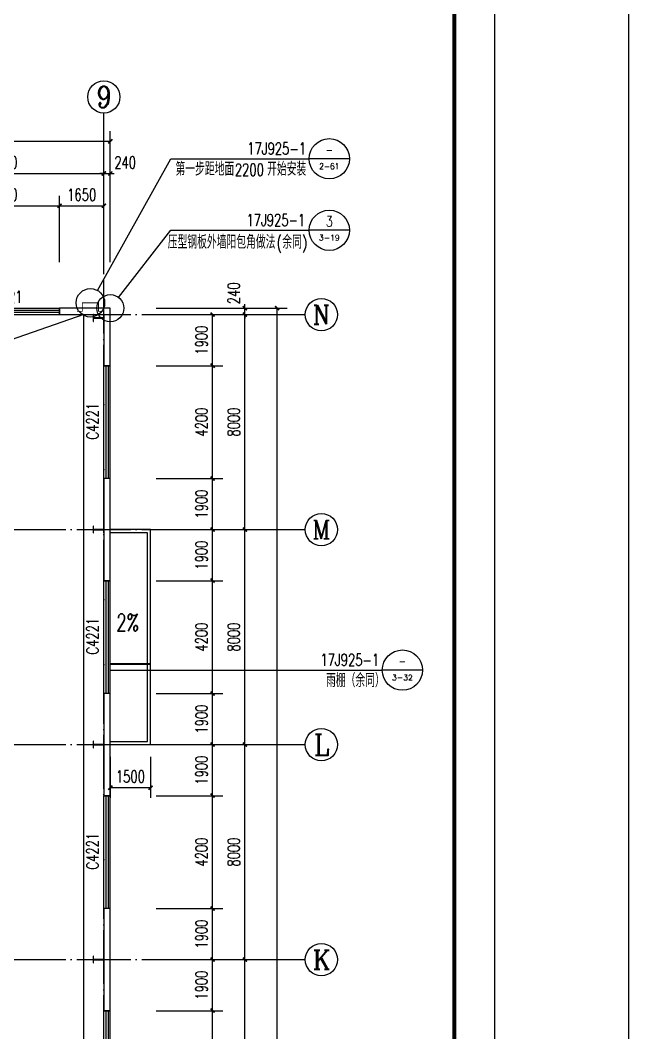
# Model space of a CAD drawing. Extents: x 14586673 to 15379323, y -344170 to -118775.
# Drawn here: x 14842610 to 14865975, y -234941 to -197266 of the extents above; entities that cross this region are included whole.
import ezdxf
from ezdxf.enums import TextEntityAlignment as Align

# ---------------------------------------------------------------- set-up
doc = ezdxf.new("R2010")
doc.units = 0
doc.header["$LTSCALE"] = 1000
doc.header["$MEASUREMENT"] = 0
doc.linetypes.add('DASH', pattern=[0.35, 0.25, -0.1])
doc.linetypes.add('DOTE', pattern=[2.42, 2, -0.2, 0.02, -0.2])
for name, color, linetype in [('AXIS', 3, 'Continuous'), ('AXIS_TEXT', 7, 'Continuous'), ('COLUMN', 2, 'Continuous'), ('DIM_IDEN', 3, 'Continuous'), ('DIM_LEAD', 3, 'Continuous'), ('DIM_SYMB', 3, 'Continuous'), ('DOTE', 1, 'DOTE'), ('PUB_DIM', 3, 'Continuous'), ('PUB_TEXT', 7, 'Continuous'), ('TK', 4, 'Continuous'), ('WALL-PARAPET', 6, 'Continuous'), ('WINDOW', 4, 'Continuous'), ('WINDOW_TEXT', 7, 'Continuous')]:
    doc.layers.add(name, color=color, linetype=linetype)
doc.styles.add('_TCH_AXIS', font='COMPLEX', dxfattribs={"bigfont": 'GBCBIG'})
doc.styles.add('_TCH_DIM', font='SIMPLEX', dxfattribs={"bigfont": 'GBCBIG'})
doc.styles.add('_TCH_DIM_T3', font='SIMPLEX', dxfattribs={"width": 0.705882, "bigfont": 'GBCBIG'})
doc.styles.add('_TCH_LABEL', font='COMPLEX', dxfattribs={"bigfont": 'GBCBIG'})
doc.styles.add('_TCH_WINDOW', font='SIMPLEX', dxfattribs={"height": 3.5, "bigfont": 'GBCBIG'})
doc.styles.add('COMPLEX', font='COMPLEX')
doc.dimstyles.new('_TCH_ARCH&&150', dxfattribs={"dimtxt": 446.25, "dimasz": 150, "dimexe": 375, "dimexo": 450, "dimgap": 189.375, "dimtad": 1, "dimdec": 0, "dimzin": 0, "dimdsep": 46, "dimtxsty": '_TCH_DIM_T3', "dimblk": 'ARCHTICK', "dimcen": 0.09, "dimclrt": 7, "dimazin": 2, "dimtfac": 1, "dimtdec": 0, "dimtix": 1, "dimtmove": 2, "dimatfit": 3, "dimfxl": 0, "dimtolj": 1, "dimtzin": 0, "dimarcsym": 0})

# ---------------------------------------------------------------- blocks, each defined once
blk = doc.blocks.new('A$C797E1D2B')
at = {"layer": 'COLUMN'}
h = blk.add_hatch(color=256, dxfattribs=at)
h.paths.add_polyline_path([(125, 400), (250, 400), (250, 388), (130, 388), (130, 200), (125, 200)])
h.paths.add_polyline_path([(0, 400), (125, 400), (125, 200), (120, 200), (120, 388), (0, 388)])
h.paths.add_polyline_path([(0, 12), (120, 12), (120, 200), (125, 200), (125, 0), (0, 0)])
h.paths.add_polyline_path([(125, 200), (130, 200), (130, 12), (250, 12), (250, 0), (125, 0)])
blk.add_lwpolyline([(250, 0), (250, 12), (130, 12), (130, 388), (250, 388), (250, 400), (0, 400), (0, 388), (120, 388), (120, 12), (0, 12), (0, 0)], close=True, dxfattribs=at)
blk = doc.blocks.new('GeYuanFrame_70717211', base_point=(20.09, 4.53))
at = {"layer": 'TK'}
blk.add_lwpolyline([(20.09, 4.53), (20.09, 598.53), (1071.09, 598.53), (1071.09, 4.53)], close=True, dxfattribs=at)
at = {"layer": 'TK', "const_width": 1}
blk.add_lwpolyline([(45.09, 588.53), (1061.09, 588.53), (1061.09, 14.53), (45.09, 14.53)], close=True, dxfattribs=at)
blk = doc.blocks.new('GeYuanFrame_36670075', base_point=(20.09, 4.53))
at = {"layer": 'TK'}
blk.add_lwpolyline([(20.09, 4.53), (20.09, 598.53), (1071.09, 598.53), (1071.09, 4.53)], close=True, dxfattribs=at)
blk = doc.blocks.new('$TCHSYS$WIN2D')
for p, q in [((-0.5, 0.5), (0.5, 0.5)), ((-0.5, 0.5), (-0.5, -0.5)), ((0.5, 0.5), (0.5, -0.5)), ((0.5, 0.1667), (-0.5, 0.1667)), ((0.5, -0.1667), (-0.5, -0.1667)), ((-0.5, -0.5), (0.5, -0.5))]:
    blk.add_line(p, q)
blk = doc.blocks.new('_ArchTick')
at = {"color": 0, "linetype": 'ByBlock', "const_width": 0.4}
blk.add_lwpolyline([(-0.5, -0.5), (0.5, 0.5)], dxfattribs=at)
blk = doc.blocks.new('*D140')
at = {"layer": 'Defpoints', "color": 0}
for p in [(14845963, -224220), (14847463, -224220), (14847463, -225820)]:
    blk.add_point(p, dxfattribs=at)
at = {"layer": 'PUB_DIM', "color": 0, "lineweight": -2}
for p, q in [((14845963, -224670), (14845963, -226195)), ((14847463, -224670), (14847463, -226195)), ((14845963, -225820), (14847463, -225820))]:
    blk.add_line(p, q, dxfattribs=at)
at = {"layer": 'PUB_DIM', "color": 0, "lineweight": -2, "xscale": 150, "yscale": 150, "zscale": 150, "rotation": 180}
blk.add_blockref('_ArchTick', (14845963, -225820), dxfattribs=at)
at = {"layer": 'PUB_DIM', "color": 0, "lineweight": -2, "xscale": 150, "yscale": 150, "zscale": 150}
blk.add_blockref('_ArchTick', (14847463, -225820), dxfattribs=at)
at = {"layer": 'PUB_DIM', "color": 7, "insert": (14846713, -225408), "char_height": 446.2, "attachment_point": 5, "style": '_TCH_DIM_T3'}
blk.add_mtext('\\A1;1500', dxfattribs=at)
blk = doc.blocks.new('_AXISO')
blk.add_circle((0, 0), 0.5)
at = {"layer": 'AXIS_TEXT', "style": 'COMPLEX', "width": 1.041667}
blk.add_attdef('A', text='', height=0.56, dxfattribs=at).set_placement((-0.25, -0.28), (0.25, -0.28), align=Align.FIT)
blk = doc.blocks.new('*D160')
at = {"layer": 'AXIS', "color": 0, "lineweight": -2}
for p, q in [((14847673, -207980), (14852548, -207980)), ((14852173, -304460), (14852173, -207980)), ((14847673, -304460), (14852548, -304460))]:
    blk.add_line(p, q, dxfattribs=at)
at = {"layer": 'Defpoints', "color": 0}
for p in [(14847223, -207980), (14852173, -207980), (14847223, -304460)]:
    blk.add_point(p, dxfattribs=at)
at = {"layer": 'AXIS', "color": 0, "lineweight": -2, "xscale": 150, "yscale": 150, "zscale": 150}
for p, rotation in [((14852173, -207980), 90), ((14852173, -304460), 270)]:
    blk.add_blockref('_ArchTick', p, dxfattribs=dict(at, rotation=rotation))
at = {"layer": 'AXIS', "color": 7, "insert": (14851760, -256220), "char_height": 446.2, "attachment_point": 5, "rotation": 90, "style": '_TCH_DIM_T3'}
blk.add_mtext('\\A1;96480', dxfattribs=at)
blk = doc.blocks.new('*D170')
at = {"layer": 'AXIS', "color": 0, "lineweight": -2}
for p, q in [((14847673, -232220), (14851348, -232220)), ((14850973, -240220), (14850973, -232220)), ((14847673, -240220), (14851348, -240220))]:
    blk.add_line(p, q, dxfattribs=at)
at = {"layer": 'Defpoints', "color": 0}
for p in [(14847223, -232220), (14850973, -232220), (14847223, -240220)]:
    blk.add_point(p, dxfattribs=at)
at = {"layer": 'AXIS', "color": 0, "lineweight": -2, "xscale": 150, "yscale": 150, "zscale": 150}
for p, rotation in [((14850973, -232220), 90), ((14850973, -240220), 270)]:
    blk.add_blockref('_ArchTick', p, dxfattribs=dict(at, rotation=rotation))
at = {"layer": 'AXIS', "color": 7, "insert": (14850560, -236220), "char_height": 446.2, "attachment_point": 5, "rotation": 90, "style": '_TCH_DIM_T3'}
blk.add_mtext('\\A1;8000', dxfattribs=at)
blk = doc.blocks.new('*D171')
at = {"layer": 'AXIS', "color": 0, "lineweight": -2}
for p, q in [((14847673, -224220), (14851348, -224220)), ((14850973, -232220), (14850973, -224220)), ((14847673, -232220), (14851348, -232220))]:
    blk.add_line(p, q, dxfattribs=at)
at = {"layer": 'Defpoints', "color": 0}
for p in [(14847223, -224220), (14850973, -224220), (14847223, -232220)]:
    blk.add_point(p, dxfattribs=at)
at = {"layer": 'AXIS', "color": 0, "lineweight": -2, "xscale": 150, "yscale": 150, "zscale": 150}
for p, rotation in [((14850973, -224220), 90), ((14850973, -232220), 270)]:
    blk.add_blockref('_ArchTick', p, dxfattribs=dict(at, rotation=rotation))
at = {"layer": 'AXIS', "color": 7, "insert": (14850560, -228220), "char_height": 446.2, "attachment_point": 5, "rotation": 90, "style": '_TCH_DIM_T3'}
blk.add_mtext('\\A1;8000', dxfattribs=at)
blk = doc.blocks.new('*D172')
at = {"layer": 'AXIS', "color": 0, "lineweight": -2}
for p, q in [((14847673, -216220), (14851348, -216220)), ((14850973, -224220), (14850973, -216220)), ((14847673, -224220), (14851348, -224220))]:
    blk.add_line(p, q, dxfattribs=at)
at = {"layer": 'Defpoints', "color": 0}
for p in [(14847223, -216220), (14850973, -216220), (14847223, -224220)]:
    blk.add_point(p, dxfattribs=at)
at = {"layer": 'AXIS', "color": 0, "lineweight": -2, "xscale": 150, "yscale": 150, "zscale": 150}
for p, rotation in [((14850973, -216220), 90), ((14850973, -224220), 270)]:
    blk.add_blockref('_ArchTick', p, dxfattribs=dict(at, rotation=rotation))
at = {"layer": 'AXIS', "color": 7, "insert": (14850560, -220220), "char_height": 446.2, "attachment_point": 5, "rotation": 90, "style": '_TCH_DIM_T3'}
blk.add_mtext('\\A1;8000', dxfattribs=at)
blk = doc.blocks.new('*D173')
at = {"layer": 'AXIS', "color": 0, "lineweight": -2}
for p, q in [((14847673, -208220), (14851348, -208220)), ((14850973, -216220), (14850973, -208220)), ((14847673, -216220), (14851348, -216220))]:
    blk.add_line(p, q, dxfattribs=at)
at = {"layer": 'Defpoints', "color": 0}
for p in [(14847223, -208220), (14850973, -208220), (14847223, -216220)]:
    blk.add_point(p, dxfattribs=at)
at = {"layer": 'AXIS', "color": 0, "lineweight": -2, "xscale": 150, "yscale": 150, "zscale": 150}
for p, rotation in [((14850973, -208220), 90), ((14850973, -216220), 270)]:
    blk.add_blockref('_ArchTick', p, dxfattribs=dict(at, rotation=rotation))
at = {"layer": 'AXIS', "color": 7, "insert": (14850560, -212220), "char_height": 446.2, "attachment_point": 5, "rotation": 90, "style": '_TCH_DIM_T3'}
blk.add_mtext('\\A1;8000', dxfattribs=at)
blk = doc.blocks.new('*D174')
at = {"layer": 'AXIS', "color": 0, "lineweight": -2}
for p, q in [((14850973, -207980), (14850973, -207830)), ((14847673, -207980), (14851348, -207980)), ((14847673, -208220), (14851348, -208220)), ((14850973, -208220), (14850973, -207980)), ((14850973, -208220), (14850973, -208370))]:
    blk.add_line(p, q, dxfattribs=at)
at = {"layer": 'Defpoints', "color": 0}
for p in [(14847223, -207980), (14847223, -208220), (14850973, -207980)]:
    blk.add_point(p, dxfattribs=at)
at = {"layer": 'AXIS', "color": 0, "lineweight": -2, "xscale": 150, "yscale": 150, "zscale": 150}
for p, rotation in [((14850973, -207980), 270), ((14850973, -208220), 90)]:
    blk.add_blockref('_ArchTick', p, dxfattribs=dict(at, rotation=rotation))
at = {"layer": 'AXIS', "color": 7, "insert": (14850560, -207425), "char_height": 446.2, "attachment_point": 5, "rotation": 90, "style": '_TCH_DIM_T3'}
blk.add_mtext('\\A1;240', dxfattribs=at)
blk = doc.blocks.new('*D186')
at = {"layer": 'AXIS', "color": 0, "lineweight": -2}
for p, q in [((14785483, -206270), (14785483, -201395)), ((14845963, -206270), (14845963, -201395)), ((14785483, -201770), (14845963, -201770))]:
    blk.add_line(p, q, dxfattribs=at)
at = {"layer": 'Defpoints', "color": 0}
for p in [(14845963, -201770), (14785483, -206720), (14845963, -206720)]:
    blk.add_point(p, dxfattribs=at)
at = {"layer": 'AXIS', "color": 0, "lineweight": -2, "xscale": 150, "yscale": 150, "zscale": 150, "rotation": 180}
blk.add_blockref('_ArchTick', (14785483, -201770), dxfattribs=at)
at = {"layer": 'AXIS', "color": 0, "lineweight": -2, "xscale": 150, "yscale": 150, "zscale": 150}
blk.add_blockref('_ArchTick', (14845963, -201770), dxfattribs=at)
at = {"layer": 'AXIS', "color": 7, "insert": (14815723, -201358), "char_height": 446.2, "attachment_point": 5, "style": '_TCH_DIM_T3'}
blk.add_mtext('\\A1;60480', dxfattribs=at)
blk = doc.blocks.new('*D195')
at = {"layer": 'AXIS', "color": 0, "lineweight": -2}
for p, q in [((14838223, -206270), (14838223, -202595)), ((14845723, -206270), (14845723, -202595)), ((14838223, -202970), (14845723, -202970))]:
    blk.add_line(p, q, dxfattribs=at)
at = {"layer": 'Defpoints', "color": 0}
for p in [(14845723, -202970), (14838223, -206720), (14845723, -206720)]:
    blk.add_point(p, dxfattribs=at)
at = {"layer": 'AXIS', "color": 0, "lineweight": -2, "xscale": 150, "yscale": 150, "zscale": 150, "rotation": 180}
blk.add_blockref('_ArchTick', (14838223, -202970), dxfattribs=at)
at = {"layer": 'AXIS', "color": 0, "lineweight": -2, "xscale": 150, "yscale": 150, "zscale": 150}
blk.add_blockref('_ArchTick', (14845723, -202970), dxfattribs=at)
at = {"layer": 'AXIS', "color": 7, "insert": (14841973, -202558), "char_height": 446.2, "attachment_point": 5, "style": '_TCH_DIM_T3'}
blk.add_mtext('\\A1;7500', dxfattribs=at)
blk = doc.blocks.new('*D196')
at = {"layer": 'AXIS', "color": 0, "lineweight": -2}
for p, q in [((14845723, -206270), (14845723, -202595)), ((14845963, -206270), (14845963, -202595)), ((14845723, -202970), (14845573, -202970)), ((14845723, -202970), (14845963, -202970)), ((14845963, -202970), (14846113, -202970))]:
    blk.add_line(p, q, dxfattribs=at)
at = {"layer": 'Defpoints', "color": 0}
for p in [(14845963, -202970), (14845723, -206720), (14845963, -206720)]:
    blk.add_point(p, dxfattribs=at)
at = {"layer": 'AXIS', "color": 0, "lineweight": -2, "xscale": 150, "yscale": 150, "zscale": 150}
blk.add_blockref('_ArchTick', (14845723, -202970), dxfattribs=at)
at = {"layer": 'AXIS', "color": 0, "lineweight": -2, "xscale": 150, "yscale": 150, "zscale": 150, "rotation": 180}
blk.add_blockref('_ArchTick', (14845963, -202970), dxfattribs=at)
at = {"layer": 'AXIS', "color": 7, "insert": (14846518, -202558), "char_height": 446.2, "attachment_point": 5, "style": '_TCH_DIM_T3'}
blk.add_mtext('\\A1;240', dxfattribs=at)
blk = doc.blocks.new('*D426')
at = {"layer": 'Defpoints', "color": 0}
for p in [(14847223, -234120), (14849773, -234120), (14847223, -238320)]:
    blk.add_point(p, dxfattribs=at)
at = {"layer": 'PUB_DIM', "color": 0, "lineweight": -2}
for p, q in [((14847673, -234120), (14850148, -234120)), ((14849773, -238320), (14849773, -234120)), ((14847673, -238320), (14850148, -238320))]:
    blk.add_line(p, q, dxfattribs=at)
at = {"layer": 'PUB_DIM', "color": 0, "lineweight": -2, "xscale": 150, "yscale": 150, "zscale": 150}
for p, rotation in [((14849773, -234120), 90), ((14849773, -238320), 270)]:
    blk.add_blockref('_ArchTick', p, dxfattribs=dict(at, rotation=rotation))
at = {"layer": 'PUB_DIM', "color": 7, "insert": (14849360, -236220), "char_height": 446.2, "attachment_point": 5, "rotation": 90, "style": '_TCH_DIM_T3'}
blk.add_mtext('\\A1;4200', dxfattribs=at)
blk = doc.blocks.new('*D427')
at = {"layer": 'Defpoints', "color": 0}
for p in [(14847223, -232220), (14849773, -232220), (14847223, -234120)]:
    blk.add_point(p, dxfattribs=at)
at = {"layer": 'PUB_DIM', "color": 0, "lineweight": -2}
for p, q in [((14847673, -232220), (14850148, -232220)), ((14849773, -234120), (14849773, -232220)), ((14847673, -234120), (14850148, -234120))]:
    blk.add_line(p, q, dxfattribs=at)
at = {"layer": 'PUB_DIM', "color": 0, "lineweight": -2, "xscale": 150, "yscale": 150, "zscale": 150}
for p, rotation in [((14849773, -232220), 90), ((14849773, -234120), 270)]:
    blk.add_blockref('_ArchTick', p, dxfattribs=dict(at, rotation=rotation))
at = {"layer": 'PUB_DIM', "color": 7, "insert": (14849360, -233170), "char_height": 446.2, "attachment_point": 5, "rotation": 90, "style": '_TCH_DIM_T3'}
blk.add_mtext('\\A1;1900', dxfattribs=at)
blk = doc.blocks.new('*D428')
at = {"layer": 'Defpoints', "color": 0}
for p in [(14847223, -230320), (14849773, -230320), (14847223, -232220)]:
    blk.add_point(p, dxfattribs=at)
at = {"layer": 'PUB_DIM', "color": 0, "lineweight": -2}
for p, q in [((14847673, -230320), (14850148, -230320)), ((14849773, -232220), (14849773, -230320)), ((14847673, -232220), (14850148, -232220))]:
    blk.add_line(p, q, dxfattribs=at)
at = {"layer": 'PUB_DIM', "color": 0, "lineweight": -2, "xscale": 150, "yscale": 150, "zscale": 150}
for p, rotation in [((14849773, -230320), 90), ((14849773, -232220), 270)]:
    blk.add_blockref('_ArchTick', p, dxfattribs=dict(at, rotation=rotation))
at = {"layer": 'PUB_DIM', "color": 7, "insert": (14849360, -231270), "char_height": 446.2, "attachment_point": 5, "rotation": 90, "style": '_TCH_DIM_T3'}
blk.add_mtext('\\A1;1900', dxfattribs=at)
blk = doc.blocks.new('*D429')
at = {"layer": 'Defpoints', "color": 0}
for p in [(14847223, -226120), (14849773, -226120), (14847223, -230320)]:
    blk.add_point(p, dxfattribs=at)
at = {"layer": 'PUB_DIM', "color": 0, "lineweight": -2}
for p, q in [((14847673, -226120), (14850148, -226120)), ((14849773, -230320), (14849773, -226120)), ((14847673, -230320), (14850148, -230320))]:
    blk.add_line(p, q, dxfattribs=at)
at = {"layer": 'PUB_DIM', "color": 0, "lineweight": -2, "xscale": 150, "yscale": 150, "zscale": 150}
for p, rotation in [((14849773, -226120), 90), ((14849773, -230320), 270)]:
    blk.add_blockref('_ArchTick', p, dxfattribs=dict(at, rotation=rotation))
at = {"layer": 'PUB_DIM', "color": 7, "insert": (14849360, -228220), "char_height": 446.2, "attachment_point": 5, "rotation": 90, "style": '_TCH_DIM_T3'}
blk.add_mtext('\\A1;4200', dxfattribs=at)
blk = doc.blocks.new('*D430')
at = {"layer": 'Defpoints', "color": 0}
for p in [(14847223, -224220), (14849773, -224220), (14847223, -226120)]:
    blk.add_point(p, dxfattribs=at)
at = {"layer": 'PUB_DIM', "color": 0, "lineweight": -2}
for p, q in [((14847673, -224220), (14850148, -224220)), ((14849773, -226120), (14849773, -224220)), ((14847673, -226120), (14850148, -226120))]:
    blk.add_line(p, q, dxfattribs=at)
at = {"layer": 'PUB_DIM', "color": 0, "lineweight": -2, "xscale": 150, "yscale": 150, "zscale": 150}
for p, rotation in [((14849773, -224220), 90), ((14849773, -226120), 270)]:
    blk.add_blockref('_ArchTick', p, dxfattribs=dict(at, rotation=rotation))
at = {"layer": 'PUB_DIM', "color": 7, "insert": (14849360, -225170), "char_height": 446.2, "attachment_point": 5, "rotation": 90, "style": '_TCH_DIM_T3'}
blk.add_mtext('\\A1;1900', dxfattribs=at)
blk = doc.blocks.new('*D431')
at = {"layer": 'Defpoints', "color": 0}
for p in [(14847223, -222320), (14849773, -222320), (14847223, -224220)]:
    blk.add_point(p, dxfattribs=at)
at = {"layer": 'PUB_DIM', "color": 0, "lineweight": -2}
for p, q in [((14847673, -222320), (14850148, -222320)), ((14849773, -224220), (14849773, -222320)), ((14847673, -224220), (14850148, -224220))]:
    blk.add_line(p, q, dxfattribs=at)
at = {"layer": 'PUB_DIM', "color": 0, "lineweight": -2, "xscale": 150, "yscale": 150, "zscale": 150}
for p, rotation in [((14849773, -222320), 90), ((14849773, -224220), 270)]:
    blk.add_blockref('_ArchTick', p, dxfattribs=dict(at, rotation=rotation))
at = {"layer": 'PUB_DIM', "color": 7, "insert": (14849360, -223270), "char_height": 446.2, "attachment_point": 5, "rotation": 90, "style": '_TCH_DIM_T3'}
blk.add_mtext('\\A1;1900', dxfattribs=at)
blk = doc.blocks.new('*D432')
at = {"layer": 'Defpoints', "color": 0}
for p in [(14847223, -218120), (14849773, -218120), (14847223, -222320)]:
    blk.add_point(p, dxfattribs=at)
at = {"layer": 'PUB_DIM', "color": 0, "lineweight": -2}
for p, q in [((14847673, -218120), (14850148, -218120)), ((14849773, -222320), (14849773, -218120)), ((14847673, -222320), (14850148, -222320))]:
    blk.add_line(p, q, dxfattribs=at)
at = {"layer": 'PUB_DIM', "color": 0, "lineweight": -2, "xscale": 150, "yscale": 150, "zscale": 150}
for p, rotation in [((14849773, -218120), 90), ((14849773, -222320), 270)]:
    blk.add_blockref('_ArchTick', p, dxfattribs=dict(at, rotation=rotation))
at = {"layer": 'PUB_DIM', "color": 7, "insert": (14849360, -220220), "char_height": 446.2, "attachment_point": 5, "rotation": 90, "style": '_TCH_DIM_T3'}
blk.add_mtext('\\A1;4200', dxfattribs=at)
blk = doc.blocks.new('*D433')
at = {"layer": 'Defpoints', "color": 0}
for p in [(14847223, -216220), (14849773, -216220), (14847223, -218120)]:
    blk.add_point(p, dxfattribs=at)
at = {"layer": 'PUB_DIM', "color": 0, "lineweight": -2}
for p, q in [((14847673, -216220), (14850148, -216220)), ((14849773, -218120), (14849773, -216220)), ((14847673, -218120), (14850148, -218120))]:
    blk.add_line(p, q, dxfattribs=at)
at = {"layer": 'PUB_DIM', "color": 0, "lineweight": -2, "xscale": 150, "yscale": 150, "zscale": 150}
for p, rotation in [((14849773, -216220), 90), ((14849773, -218120), 270)]:
    blk.add_blockref('_ArchTick', p, dxfattribs=dict(at, rotation=rotation))
at = {"layer": 'PUB_DIM', "color": 7, "insert": (14849360, -217170), "char_height": 446.2, "attachment_point": 5, "rotation": 90, "style": '_TCH_DIM_T3'}
blk.add_mtext('\\A1;1900', dxfattribs=at)
blk = doc.blocks.new('*D434')
at = {"layer": 'Defpoints', "color": 0}
for p in [(14847223, -214320), (14849773, -214320), (14847223, -216220)]:
    blk.add_point(p, dxfattribs=at)
at = {"layer": 'PUB_DIM', "color": 0, "lineweight": -2}
for p, q in [((14847673, -214320), (14850148, -214320)), ((14849773, -216220), (14849773, -214320)), ((14847673, -216220), (14850148, -216220))]:
    blk.add_line(p, q, dxfattribs=at)
at = {"layer": 'PUB_DIM', "color": 0, "lineweight": -2, "xscale": 150, "yscale": 150, "zscale": 150}
for p, rotation in [((14849773, -214320), 90), ((14849773, -216220), 270)]:
    blk.add_blockref('_ArchTick', p, dxfattribs=dict(at, rotation=rotation))
at = {"layer": 'PUB_DIM', "color": 7, "insert": (14849360, -215270), "char_height": 446.2, "attachment_point": 5, "rotation": 90, "style": '_TCH_DIM_T3'}
blk.add_mtext('\\A1;1900', dxfattribs=at)
blk = doc.blocks.new('*D435')
at = {"layer": 'Defpoints', "color": 0}
for p in [(14847223, -210120), (14849773, -210120), (14847223, -214320)]:
    blk.add_point(p, dxfattribs=at)
at = {"layer": 'PUB_DIM', "color": 0, "lineweight": -2}
for p, q in [((14847673, -210120), (14850148, -210120)), ((14849773, -214320), (14849773, -210120)), ((14847673, -214320), (14850148, -214320))]:
    blk.add_line(p, q, dxfattribs=at)
at = {"layer": 'PUB_DIM', "color": 0, "lineweight": -2, "xscale": 150, "yscale": 150, "zscale": 150}
for p, rotation in [((14849773, -210120), 90), ((14849773, -214320), 270)]:
    blk.add_blockref('_ArchTick', p, dxfattribs=dict(at, rotation=rotation))
at = {"layer": 'PUB_DIM', "color": 7, "insert": (14849360, -212220), "char_height": 446.2, "attachment_point": 5, "rotation": 90, "style": '_TCH_DIM_T3'}
blk.add_mtext('\\A1;4200', dxfattribs=at)
blk = doc.blocks.new('*D436')
at = {"layer": 'Defpoints', "color": 0}
for p in [(14847223, -208220), (14849773, -208220), (14847223, -210120)]:
    blk.add_point(p, dxfattribs=at)
at = {"layer": 'PUB_DIM', "color": 0, "lineweight": -2}
for p, q in [((14847673, -208220), (14850148, -208220)), ((14849773, -210120), (14849773, -208220)), ((14847673, -210120), (14850148, -210120))]:
    blk.add_line(p, q, dxfattribs=at)
at = {"layer": 'PUB_DIM', "color": 0, "lineweight": -2, "xscale": 150, "yscale": 150, "zscale": 150}
for p, rotation in [((14849773, -208220), 90), ((14849773, -210120), 270)]:
    blk.add_blockref('_ArchTick', p, dxfattribs=dict(at, rotation=rotation))
at = {"layer": 'PUB_DIM', "color": 7, "insert": (14849360, -209170), "char_height": 446.2, "attachment_point": 5, "rotation": 90, "style": '_TCH_DIM_T3'}
blk.add_mtext('\\A1;1900', dxfattribs=at)
blk = doc.blocks.new('*D459')
at = {"layer": 'Defpoints', "color": 0}
for p in [(14844073, -204170), (14839873, -206720), (14844073, -206720)]:
    blk.add_point(p, dxfattribs=at)
at = {"layer": 'PUB_DIM', "color": 0, "lineweight": -2}
for p, q in [((14839873, -206270), (14839873, -203795)), ((14844073, -206270), (14844073, -203795)), ((14839873, -204170), (14844073, -204170))]:
    blk.add_line(p, q, dxfattribs=at)
at = {"layer": 'PUB_DIM', "color": 0, "lineweight": -2, "xscale": 150, "yscale": 150, "zscale": 150, "rotation": 180}
blk.add_blockref('_ArchTick', (14839873, -204170), dxfattribs=at)
at = {"layer": 'PUB_DIM', "color": 0, "lineweight": -2, "xscale": 150, "yscale": 150, "zscale": 150}
blk.add_blockref('_ArchTick', (14844073, -204170), dxfattribs=at)
at = {"layer": 'PUB_DIM', "color": 7, "insert": (14841973, -203758), "char_height": 446.2, "attachment_point": 5, "style": '_TCH_DIM_T3'}
blk.add_mtext('\\A1;4200', dxfattribs=at)
blk = doc.blocks.new('*D460')
at = {"layer": 'Defpoints', "color": 0}
for p in [(14845723, -204170), (14844073, -206720), (14845723, -206720)]:
    blk.add_point(p, dxfattribs=at)
at = {"layer": 'PUB_DIM', "color": 0, "lineweight": -2}
for p, q in [((14844073, -206270), (14844073, -203795)), ((14845723, -206270), (14845723, -203795)), ((14844073, -204170), (14845723, -204170))]:
    blk.add_line(p, q, dxfattribs=at)
at = {"layer": 'PUB_DIM', "color": 0, "lineweight": -2, "xscale": 150, "yscale": 150, "zscale": 150, "rotation": 180}
blk.add_blockref('_ArchTick', (14844073, -204170), dxfattribs=at)
at = {"layer": 'PUB_DIM', "color": 0, "lineweight": -2, "xscale": 150, "yscale": 150, "zscale": 150}
blk.add_blockref('_ArchTick', (14845723, -204170), dxfattribs=at)
at = {"layer": 'PUB_DIM', "color": 7, "insert": (14844898, -203758), "char_height": 446.2, "attachment_point": 5, "style": '_TCH_DIM_T3'}
blk.add_mtext('\\A1;1650', dxfattribs=at)

msp = doc.modelspace()

# ---------------------------------------------------------------- linework, layer by layer
at = {"const_width": 30}
msp.add_lwpolyline([(14845722.6, -208100.3), (14845522.6, -208100.3), (14845522.6, -207780.3), (14844922.6, -207780.3), (14844922.6, -208100.3), (14844722.6, -208100.3)], dxfattribs=at)
at = {"ltscale": 0.5}
for points in [[(14844972.6, -208220.3), (14799022.6, -224220.3), (14786472.6, -304220.3)], [(14845962.6, -224220.3), (14847462.6, -224220.3), (14847462.6, -216220.3), (14845962.6, -216220.3)], [(14845962.6, -224100.3), (14847342.6, -224100.3), (14847342.6, -216340.3), (14845962.6, -216340.3)]]:
    msp.add_lwpolyline(points, dxfattribs=at)
at = {"linetype": 'DASH', "ltscale": 5, "const_width": 50}
msp.add_lwpolyline([(14844972.6, -304220.3), (14844972.6, -208220.3)], dxfattribs=at)
at = {"layer": 'AXIS'}
for p, q in [((14845722.6, -206720.3), (14845722.6, -200720.3)), ((14847222.6, -208220.3), (14853222.6, -208220.3)), ((14847222.6, -216220.3), (14853222.6, -216220.3)), ((14847222.6, -224220.3), (14853222.6, -224220.3)), ((14847222.6, -232220.3), (14853222.6, -232220.3))]:
    msp.add_line(p, q, dxfattribs=at)
at = {"layer": 'DIM_IDEN'}
for p, q in [((14846272.5, -207582.7), (14848222.6, -205080.8)), ((14848222.6, -205080.8), (14853367.2, -205080.8)), ((14854867.2, -205080.8), (14853367.2, -205080.8)), ((14845962.6, -221447.6), (14853322.6, -221447.6)), ((14853322.6, -221447.6), (14856089.7, -221447.6)), ((14857589.7, -221447.6), (14856089.7, -221447.6))]:
    msp.add_line(p, q, dxfattribs=at)
at = {"layer": 'DIM_IDEN', "const_width": 75}
msp.add_lwpolyline([(14845962.6, -221222.6), (14847462.6, -221222.6)], dxfattribs=at)
at = {"layer": 'DIM_IDEN'}
for centre, radius in [((14854117.2, -205080.8), 750), ((14845962.6, -207980.3), 504.2), ((14856839.7, -221447.6), 750)]:
    msp.add_circle(centre, radius, dxfattribs=at)
at = {"layer": 'DIM_LEAD'}
for p, q in [((14845481.5, -207317.7), (14848222.6, -202420.3)), ((14848222.6, -202420.3), (14853367.2, -202420.3)), ((14854867.2, -202420.3), (14853367.2, -202420.3))]:
    msp.add_line(p, q, dxfattribs=at)
for centre, radius in [((14854117.2, -202420.3), 750), ((14845222.6, -207780.3), 530.2)]:
    msp.add_circle(centre, radius, dxfattribs=at)
at = {"layer": 'DIM_SYMB'}
msp.add_lwpolyline([(14846042.6, -220220.3, 0, 0, 0), (14846692.6, -220220.3, 120, 0, 0), (14847142.6, -220220.3, 0, 0, 0)], format="xyseb", dxfattribs=at)
at = {"layer": 'DOTE'}
for p, q in [((14845722.6, -305720.3), (14845722.6, -206720.3)), ((14784222.6, -208220.3), (14847222.6, -208220.3)), ((14784222.6, -216220.3), (14847222.6, -216220.3)), ((14784222.6, -224220.3), (14847222.6, -224220.3)), ((14784222.6, -232220.3), (14847222.6, -232220.3))]:
    msp.add_line(p, q, dxfattribs=at)
at = {"layer": 'WALL-PARAPET'}
for p, q in [((14845962.6, -207980.3), (14844072.6, -207980.3)), ((14844072.6, -207980.3), (14844072.6, -208220.3)), ((14844072.6, -208220.3), (14845722.6, -208220.3)), ((14845722.6, -208220.3), (14845722.6, -210120.3)), ((14845962.6, -210120.3), (14845962.6, -207980.3)), ((14845722.6, -210120.3), (14845962.6, -210120.3)), ((14845962.6, -214320.3), (14845722.6, -214320.3)), ((14845722.6, -214320.3), (14845722.6, -218120.3)), ((14845962.6, -218120.3), (14845962.6, -214320.3)), ((14845722.6, -218120.3), (14845962.6, -218120.3)), ((14845962.6, -222320.3), (14845722.6, -222320.3)), ((14845722.6, -222320.3), (14845722.6, -226120.3)), ((14845962.6, -226120.3), (14845962.6, -222320.3)), ((14845722.6, -226120.3), (14845962.6, -226120.3)), ((14845962.6, -230320.3), (14845722.6, -230320.3)), ((14845722.6, -230320.3), (14845722.6, -234120.3)), ((14845962.6, -234120.3), (14845962.6, -230320.3)), ((14845722.6, -234120.3), (14845962.6, -234120.3))]:
    msp.add_line(p, q, dxfattribs=at)

# ---------------------------------------------------------------- block references
at = {"xscale": 150, "yscale": 150, "zscale": 150, "rotation": 270}
for name, p in [('GeYuanFrame_70717211', (14771172.6, -181520.3)), ('GeYuanFrame_36670075', (14865272.6, -181520.3))]:
    msp.add_blockref(name, p, dxfattribs=at)
at = {"rotation": 270}
for p in [(14845322.6, -208220.3), (14845322.6, -216095.3), (14845322.6, -224095.3), (14845322.6, -232095.3)]:
    msp.add_blockref('A$C797E1D2B', p, dxfattribs=at)
at = {"layer": 'AXIS'}
ref = msp.add_blockref('_AXISO', (14845722.6, -200120.3), dxfattribs=dict(at, xscale=1200, yscale=1200, zscale=1200))
ref.add_attrib('A', '9', dxfattribs={"layer": 'AXIS_TEXT', "ltscale": 0.5, "height": 798.8, "style": '_TCH_AXIS'}).set_placement((14845456.3, -200519.7), (14845988.8, -200519.7), align=Align.FIT)
ref = msp.add_blockref('_AXISO', (14853822.6, -208220.3), dxfattribs=dict(at, xscale=1200, yscale=1200, zscale=1200))
ref.add_attrib('A', 'N', dxfattribs={"layer": 'AXIS_TEXT', "ltscale": 0.5, "height": 711.9, "style": '_TCH_AXIS'}).set_placement((14853500.5, -208576.3), (14854144.6, -208576.3), align=Align.FIT)
ref = msp.add_blockref('_AXISO', (14853822.6, -216220.3), dxfattribs=dict(at, xscale=1200, yscale=1200, zscale=1200))
ref.add_attrib('A', 'M', dxfattribs={"layer": 'AXIS_TEXT', "ltscale": 0.5, "height": 678.8, "style": '_TCH_AXIS'}).set_placement((14853483.2, -216559.8), (14854162, -216559.8), align=Align.FIT)
ref = msp.add_blockref('_AXISO', (14853822.6, -224220.3), dxfattribs=dict(at, xscale=1200, yscale=1200, zscale=1200))
ref.add_attrib('A', 'L', dxfattribs={"layer": 'AXIS_TEXT', "ltscale": 0.5, "height": 781.2, "style": '_TCH_AXIS'}).set_placement((14853543.6, -224610.9), (14854101.6, -224610.9), align=Align.FIT)
ref = msp.add_blockref('_AXISO', (14853822.6, -232220.3), dxfattribs=dict(at, xscale=1200, yscale=1200, zscale=1200))
ref.add_attrib('A', 'K', dxfattribs={"layer": 'AXIS_TEXT', "ltscale": 0.5, "height": 711.9, "style": '_TCH_AXIS'}).set_placement((14853500.5, -232576.3), (14854144.6, -232576.3), align=Align.FIT)
at = {"layer": 'WINDOW'}
ref = msp.add_blockref('$TCHSYS$WIN2D', (14841972.6, -208100.3), dxfattribs=dict(at, xscale=-4200, yscale=240, zscale=-4200, rotation=180))
ref.add_attrib('A', 'C4221', (14841327.6, -207783.6), dxfattribs={"layer": 'WINDOW_TEXT', "ltscale": 0.5, "height": 446.25, "style": '_TCH_WINDOW', "width": 0.705882})
ref = msp.add_blockref('$TCHSYS$WIN2D', (14845842.6, -212220.3), dxfattribs=dict(at, xscale=4200, yscale=-240, zscale=4200, rotation=90))
ref.add_attrib('A', 'C4221', (14845525.9, -212865.3), dxfattribs={"layer": 'WINDOW_TEXT', "ltscale": 0.5, "height": 446.25, "rotation": 90, "style": '_TCH_WINDOW', "width": 0.705882})
ref = msp.add_blockref('$TCHSYS$WIN2D', (14845842.6, -220220.3), dxfattribs=dict(at, xscale=4200, yscale=-240, zscale=4200, rotation=90))
ref.add_attrib('A', 'C4221', (14845525.9, -220865.3), dxfattribs={"layer": 'WINDOW_TEXT', "ltscale": 0.5, "height": 446.25, "rotation": 90, "style": '_TCH_WINDOW', "width": 0.705882})
ref = msp.add_blockref('$TCHSYS$WIN2D', (14845842.6, -228220.3), dxfattribs=dict(at, xscale=4200, yscale=-240, zscale=4200, rotation=90))
ref.add_attrib('A', 'C4221', (14845525.9, -228865.3), dxfattribs={"layer": 'WINDOW_TEXT', "ltscale": 0.5, "height": 446.25, "rotation": 90, "style": '_TCH_WINDOW', "width": 0.705882})
ref = msp.add_blockref('$TCHSYS$WIN2D', (14845842.6, -236220.3), dxfattribs=dict(at, xscale=4200, yscale=-240, zscale=4200, rotation=90))
ref.add_attrib('A', 'C4221', (14845525.9, -236865.3), dxfattribs={"layer": 'WINDOW_TEXT', "ltscale": 0.5, "height": 446.25, "rotation": 90, "style": '_TCH_WINDOW', "width": 0.705882})

# ---------------------------------------------------------------- texts
at = {"layer": 'PUB_TEXT', "width": 0.705882}
for s, height, style, p in [('17J925-1', 446.25, '_TCH_DIM', (14851064.7, -202262.8)), ('2200', 446.25, '_TCH_DIM', (14850602.3, -203052.6)), ('17J925-1', 446.25, '_TCH_LABEL', (14851034.7, -204923.3)), ('(', 446.2, '_TCH_LABEL', (14852157.5, -205769.6)), (')', 446.2, '_TCH_LABEL', (14853104.7, -205769.6)), ('2%%%', 637.5, '_TCH_DIM', (14846185.4, -219995.3)), ('17J925-1', 446.25, '_TCH_DIM', (14853787.2, -221290.1))]:
    msp.add_text(s, height=height, dxfattribs=dict(at, style=style)).set_placement(p)
at = {"layer": 'PUB_TEXT', "style": '_TCH_DIM', "width": 0.777778}
for p, p2 in [((14853986.7, -202281.5), (14854247.7, -202281.5)), ((14856709.2, -221308.7), (14856970.2, -221308.7))]:
    msp.add_text('-', height=391.5, dxfattribs=at).set_placement(p, p2, align=Align.FIT)
at = {"layer": 'PUB_TEXT'}
for s, height, style, p in [('第一步距地面', 506.38, '_TCH_DIM', (14848390.6, -203052.6)), ('开始安装', 506.38, '_TCH_DIM', (14851802.3, -203052.6)), ('压型钢板外墙阳包角做法', 506.383, '_TCH_LABEL', (14848102.7, -205769.6)), ('余同', 506.38, '_TCH_LABEL', (14852367.5, -205769.6)), ('雨棚（余同）', 506.38, '_TCH_DIM', (14853995.8, -222079.8))]:
    msp.add_text(s, height=height, dxfattribs=dict(at, style=style)).set_placement(p)
for s, height, style, p, p2 in [('2-61', 223.12, '_TCH_DIM', (14853740.1, -202813.5), (14854494.4, -202813.5)), ('3', 391.5, '_TCH_LABEL', (14853986.7, -204942), (14854247.7, -204942)), ('3-19', 206.52, '_TCH_LABEL', (14853728.8, -205461.4), (14854505.7, -205461.4)), ('3-32', 204.59, '_TCH_DIM', (14856450, -221826.6), (14857229.4, -221826.6))]:
    msp.add_text(s, height=height, dxfattribs=dict(at, style=style)).set_placement(p, p2, align=Align.FIT)

# ---------------------------------------------------------------- dimensions: what is measured, and where the dimension line sits
at = {"layer": 'AXIS'}
for p1, p2, distance, text, picture, middle in [((14785482.6, -206720.3), (14845962.6, -206720.3), 4950, '60480', '*D186', (14815722.6, -201357.8)), ((14838222.6, -206720.3), (14845722.6, -206720.3), 3750, '7500', '*D195', (14841972.6, -202557.8)), ((14847222.6, -304460.3), (14847222.6, -207980.3), -4950, '96480', '*D160', (14851760.1, -256220.3)), ((14847222.6, -216220.3), (14847222.6, -208220.3), -3750, '8000', '*D173', (14850560.1, -212220.3)), ((14847222.6, -224220.3), (14847222.6, -216220.3), -3750, '8000', '*D172', (14850560.1, -220220.3)), ((14847222.6, -232220.3), (14847222.6, -224220.3), -3750, '8000', '*D171', (14850560.1, -228220.3)), ((14847222.6, -240220.3), (14847222.6, -232220.3), -3750, '8000', '*D170', (14850560.1, -236220.3))]:
    dim = msp.add_aligned_dim(p1=p1, p2=p2, distance=distance, text=text, dimstyle='_TCH_ARCH&&150', dxfattribs=at)
    dim.commit()
    dim.dimension.update_dxf_attribs({"geometry": picture, "text_midpoint": middle})
for base, p1, p2, angle, picture, middle in [((14845962.6, -202970.3), (14845722.6, -206720.3), (14845962.6, -206720.3), 0, '*D196', (14846517.6, -202557.8)), ((14850972.6, -207980.3), (14847222.6, -208220.3), (14847222.6, -207980.3), 90, '*D174', (14850560.1, -207425.3))]:
    dim = msp.add_linear_dim(base=base, p1=p1, p2=p2, angle=angle, text='240', dimstyle='_TCH_ARCH&&150', dxfattribs=at)
    dim.commit()
    dim.dimension.update_dxf_attribs({"geometry": picture, "text_midpoint": middle, "dimtype": 161})
at = {"layer": 'PUB_DIM'}
for p1, p2, distance, text, picture, middle in [((14839872.6, -206720.3), (14844072.6, -206720.3), 2550, '4200', '*D459', (14841972.6, -203757.8)), ((14844072.6, -206720.3), (14845722.6, -206720.3), 2550, '1650', '*D460', (14844897.6, -203757.8)), ((14847222.6, -210120.3), (14847222.6, -208220.3), -2550, '1900', '*D436', (14849360.1, -209170.3)), ((14847222.6, -214320.3), (14847222.6, -210120.3), -2550, '4200', '*D435', (14849360.1, -212220.3)), ((14847222.6, -216220.3), (14847222.6, -214320.3), -2550, '1900', '*D434', (14849360.1, -215270.3)), ((14847222.6, -218120.3), (14847222.6, -216220.3), -2550, '1900', '*D433', (14849360.1, -217170.3)), ((14847222.6, -222320.3), (14847222.6, -218120.3), -2550, '4200', '*D432', (14849360.1, -220220.3)), ((14847222.6, -224220.3), (14847222.6, -222320.3), -2550, '1900', '*D431', (14849360.1, -223270.3)), ((14847222.6, -226120.3), (14847222.6, -224220.3), -2550, '1900', '*D430', (14849360.1, -225170.3)), ((14845962.6, -224220.3), (14847462.6, -224220.3), -1600, '1500', '*D140', (14846712.6, -225407.8)), ((14847222.6, -230320.3), (14847222.6, -226120.3), -2550, '4200', '*D429', (14849360.1, -228220.3)), ((14847222.6, -232220.3), (14847222.6, -230320.3), -2550, '1900', '*D428', (14849360.1, -231270.3)), ((14847222.6, -234120.3), (14847222.6, -232220.3), -2550, '1900', '*D427', (14849360.1, -233170.3)), ((14847222.6, -238320.3), (14847222.6, -234120.3), -2550, '4200', '*D426', (14849360.1, -236220.3))]:
    dim = msp.add_aligned_dim(p1=p1, p2=p2, distance=distance, text=text, dimstyle='_TCH_ARCH&&150', dxfattribs=at)
    dim.commit()
    dim.dimension.update_dxf_attribs({"geometry": picture, "text_midpoint": middle})

doc.saveas('drawing.dxf')
